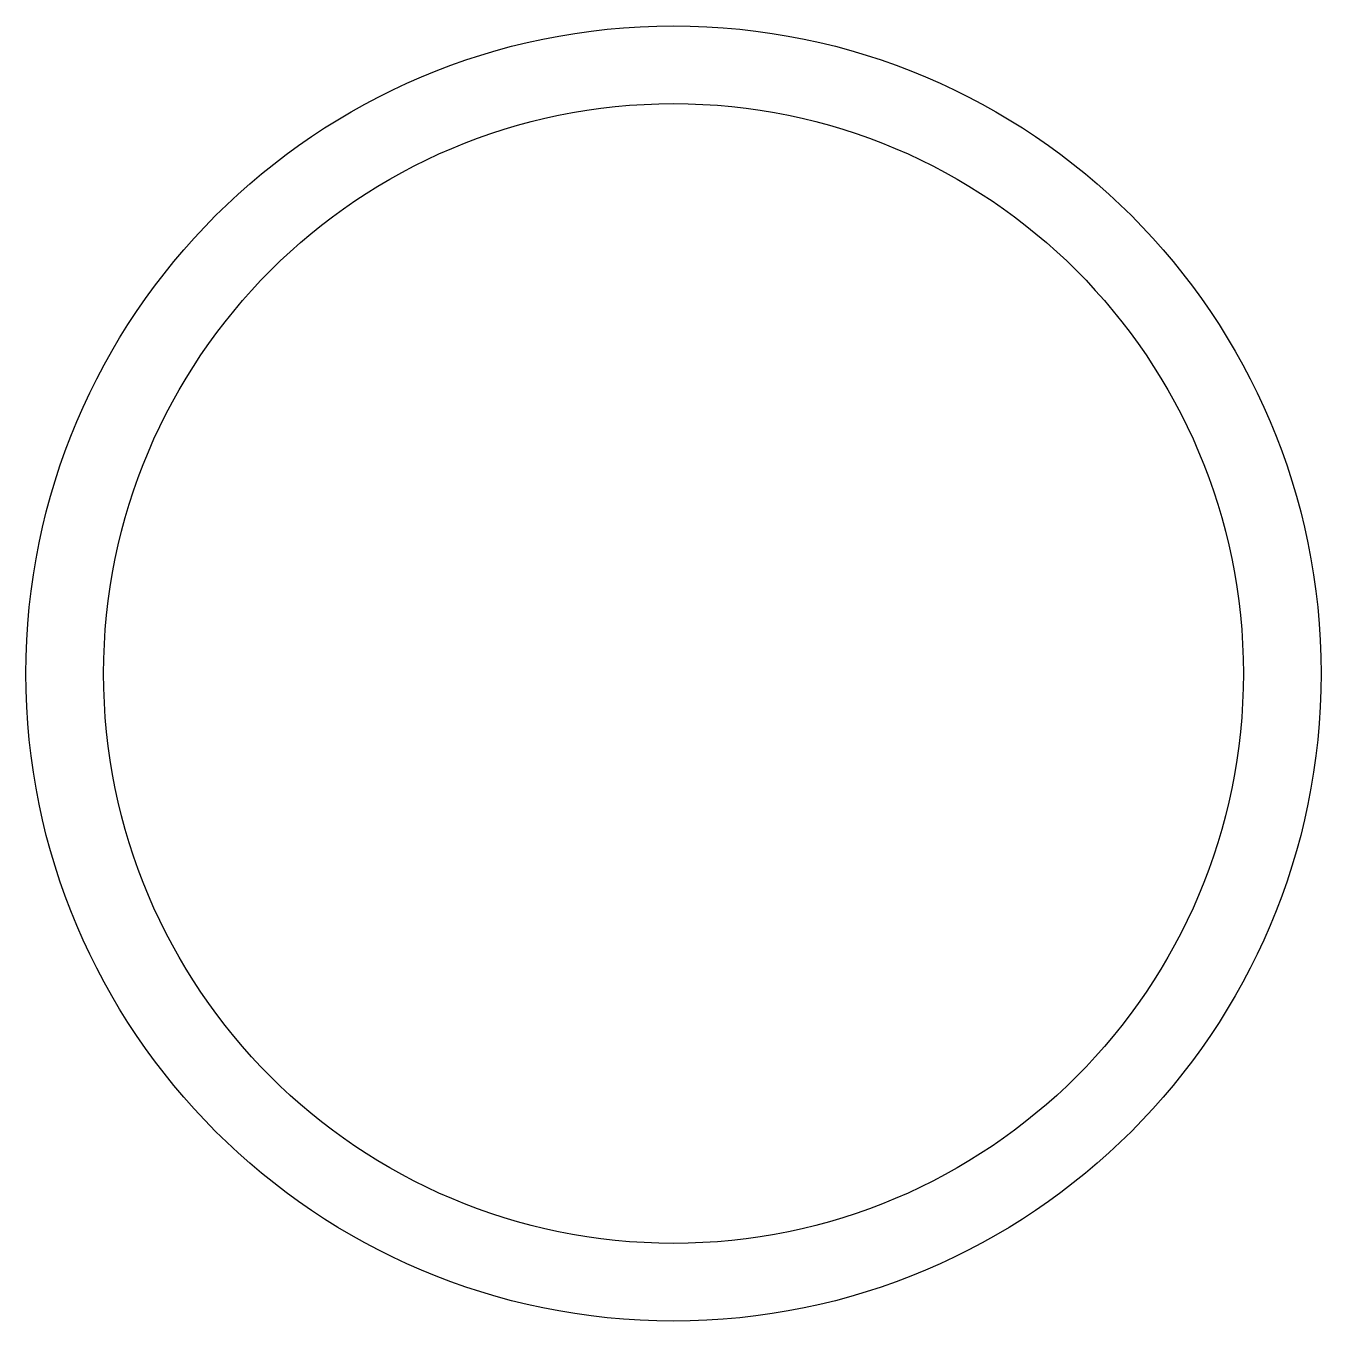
# Model space of a CAD drawing. Extents: x 129.4 to 179.4, y 182.1 to 232.1.
import ezdxf

# ---------------------------------------------------------------- set-up
doc = ezdxf.new("R2010")
doc.units = 0
doc.header["$LTSCALE"] = 15
doc.layers.get('0').update_dxf_attribs({"linetype": 'CONTINUOUS'})

msp = doc.modelspace()

# ---------------------------------------------------------------- linework, layer by layer
for radius in [25, 22]:
    msp.add_circle((154.405, 207.136), radius)

doc.saveas('drawing.dxf')
